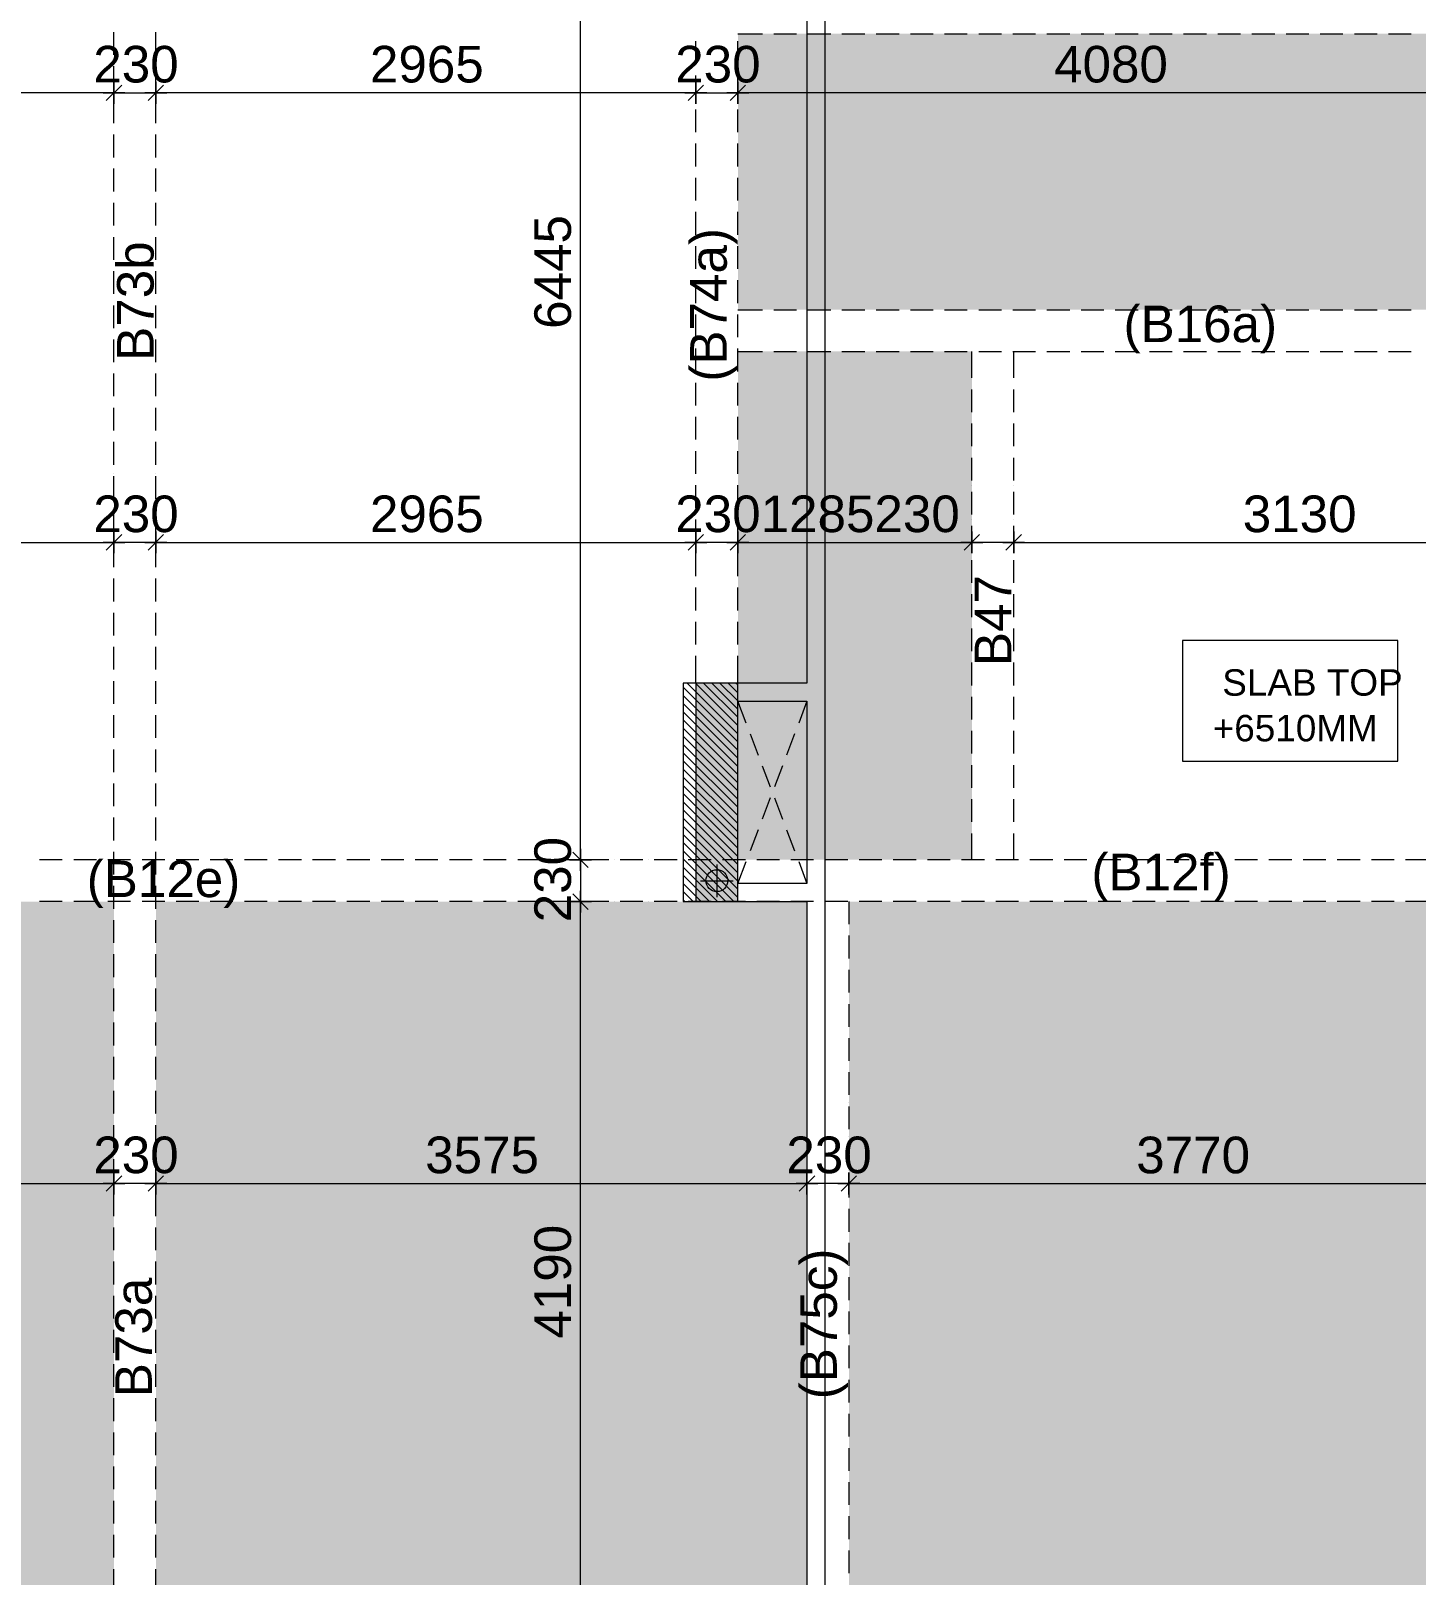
# Model space of a CAD drawing. Header units: millimetres. Extents: x -1303 to 98744, y -1303 to 90097.
# Drawn here: x 32673 to 40278, y 25680 to 34158 of the extents above; entities that cross this region are included whole.
import ezdxf

# ---------------------------------------------------------------- set-up
doc = ezdxf.new("R2010")
doc.units = ezdxf.units.MM
doc.layers.add('PDF_Geometry', color=7, linetype='Continuous')
doc.layers.add('PDF_Text', color=7, linetype='Continuous')
doc.layers.add('PDF_Solid Fills', color=192, linetype='Continuous', true_color=0xc2c0c0c0)
doc.styles.add('PDF ArialMT', font='arial.ttf')
doc.styles.add('PDF Swiss721BT-LightCondensed', font='arial.ttf')

msp = doc.modelspace()

# ---------------------------------------------------------------- hatches: boundary and pattern name
at = {"layer": 'PDF_Solid Fills', "true_color": 0x0000b2}
h = msp.add_hatch(color=33, dxfattribs=at)
h.paths.add_polyline_path([(22404.2843, 31942.72087), (22404.2843, 32112.74047), (19209.26177, 32112.74047), (19209.26177, 30922.67974), (22404.2843, 30922.67974), (22404.2843, 31642.7072), (21409.2932, 31642.7072), (21409.2932, 31942.72087)], flags=0)
h.paths.add_polyline_path([(11529.29261, 29607.70354), (11529.29261, 32397.68983), (12814.30857, 32397.68983), (12814.30857, 29607.70354)], flags=0)
h.paths.add_polyline_path([(12814.30857, 32627.71257), (12814.30857, 34142.75024), (8234.23832, 34142.75024), (8234.23832, 32627.71257)], flags=0)
h.paths.add_polyline_path([(12814.30857, 22167.74491), (12814.30857, 24957.72913), (11529.29261, 24957.72913), (11529.29261, 22167.74491)], flags=0)
h.paths.add_polyline_path([(8234.23832, 21937.72009), (8234.23832, 20422.68242), (12814.30857, 20422.68242), (12814.30857, 21937.72009)], flags=0)
h.paths.add_polyline_path([(21869.25605, 23642.75499), (21869.25605, 22452.69219), (19209.26177, 22452.69219), (19209.26177, 23642.75499)], flags=0)
h.paths.add_polyline_path([(23229.25373, 22452.69219), (23229.25373, 23642.75499), (25959.23687, 23642.75499), (25959.23687, 22452.69219)], flags=0)
h.paths.add_polyline_path([(32354.27376, 21952.6997), (32354.27376, 20422.68242), (36934.25928, 20422.68242), (36934.25928, 21952.6997)], flags=0)
h.paths.add_polyline_path([(33639.29074, 24957.72913), (33639.29074, 22182.72451), (32354.27376, 22182.72451), (32354.27376, 24957.72913)], flags=0)
h.paths.add_polyline_path([(26964.2984, 30922.67974), (26964.2984, 32112.74047), (30159.32092, 32112.74047), (30159.32092, 30922.67974)], flags=0)
h.paths.add_polyline_path([(28349.2614, 32342.68057), (28349.2614, 33242.7154), (27564.23691, 33242.7154), (27564.23691, 32342.68057)], flags=0)
h.paths.add_polyline_path([(40634.2682, 32627.71257), (40634.2682, 34142.75024), (36554.27309, 34142.75024), (36554.27309, 32627.71257)], flags=0)
h.paths.add_polyline_path([(36554.27309, 29607.70354), (36554.27309, 32397.68983), (37839.28802, 32397.68983), (37839.28802, 29607.70354)], flags=0)
h.paths.add_polyline_path([(41994.26382, 34142.75024), (41994.26382, 32627.71257), (46074.25892, 32627.71257), (46074.25892, 34142.75024)], flags=0)
h.paths.add_polyline_path([(46074.25892, 32397.68983), (46074.25892, 29607.70354), (44789.244, 29607.70354), (44789.244, 32397.68983)], flags=0)
h.paths.add_polyline_path([(45694.27273, 20422.68242), (45694.27273, 21952.6997), (50274.26033, 21952.6997), (50274.26033, 20422.68242)], flags=0)
h.paths.add_polyline_path([(48989.24127, 22182.72451), (48989.24127, 24957.72913), (50274.26033, 24957.72913), (50274.26033, 22182.72451)], flags=0)
h.paths.add_polyline_path([(52469.2958, 32112.74047), (52469.2958, 30922.67974), (55664.23361, 30922.67974), (55664.23361, 32112.74047)], flags=0)
h.paths.add_polyline_path([(55064.29717, 32342.68057), (55064.29717, 33242.7154), (54439.30655, 33242.7154), (54439.30655, 32342.68057)], flags=0)
h.paths.add_polyline_path([(63419.27024, 30922.67974), (63419.27024, 32112.74047), (60524.25933, 32112.74047), (60524.25933, 31222.69135), (60224.24978, 31222.69135), (60224.24978, 30922.67974)], flags=0)
h.paths.add_polyline_path([(60819.28118, 23642.75499), (60819.28118, 22452.69219), (63419.27024, 22452.69219), (63419.27024, 23642.75499)], flags=0)
h.paths.add_polyline_path([(56669.29721, 23642.75499), (56669.29721, 22452.69219), (59359.2507, 22452.69219), (59359.2507, 23642.75499)], flags=0)
h.paths.add_polyline_path([(71099.24354, 29607.70354), (71099.24354, 32397.68983), (69814.31126, 32397.68983), (69814.31126, 29607.70354)], flags=0)
h.paths.add_polyline_path([(71099.24354, 22167.74491), (71099.24354, 24957.72913), (69814.31126, 24957.72913), (69814.31126, 22167.74491)], flags=0)
h.paths.add_polyline_path([(69814.31126, 21937.72009), (69814.31126, 20422.68242), (74394.29472, 20422.68242), (74394.29472, 21937.72009)], flags=0)
h.paths.add_polyline_path([(69814.31126, 34142.75024), (69814.31126, 32627.71257), (74394.29472, 32627.71257), (74394.29472, 34142.75024)], flags=0)
at = {"layer": 'PDF_Solid Fills', "true_color": 0x00007f}
h = msp.add_hatch(color=254, dxfattribs=at)
h.paths.add_polyline_path([(31469.30117, 29377.68079), (31469.30117, 25187.75188), (33129.31253, 25187.75188), (33129.31253, 29377.68079)], flags=0)
h.paths.add_polyline_path([(33359.25057, 25187.75188), (33359.25057, 29377.68079), (36934.25928, 29377.68079), (36934.25928, 25187.75188)], flags=0)
h.paths.add_polyline_path([(37164.2841, 25187.75188), (37164.2841, 29377.68079), (40934.27775, 29377.68079), (40934.27775, 25187.75188)], flags=0)
h.paths.add_polyline_path([(41164.30255, 25182.67534), (41164.30255, 29377.68079), (45464.24791, 29377.68079), (45464.24791, 25182.67534)], flags=0)
h.paths.add_polyline_path([(45694.27273, 29377.68079), (45694.27273, 25187.75188), (49039.2587, 25187.75188), (49039.2587, 29377.68079)], flags=0)
h.paths.add_polyline_path([(49269.28352, 25187.75188), (49269.28352, 29377.68079), (51159.31349, 29377.68079), (51159.31349, 25187.75188)], flags=0)
h.paths.add_polyline_path([(41164.30255, 21382.72041), (41164.30255, 24957.72913), (45464.24791, 24957.72913), (45464.24791, 21382.72041)], flags=0)
h.paths.add_polyline_path([(37164.2841, 24957.72913), (37164.2841, 21382.72041), (40934.27775, 21382.72041), (40934.27775, 24957.72913)], flags=0)
h.paths.add_polyline_path([(40934.27775, 19182.68898), (40934.27775, 21152.69766), (37164.2841, 21152.69766), (37164.2841, 18512.67482), (40864.28888, 18512.67482), (40864.28888, 19182.68898)], flags=0)
h.paths.add_polyline_path([(41164.30255, 21152.69766), (41164.30255, 18512.67482), (43234.25726, 18512.67482), (43234.25726, 21152.69766)], flags=0)
h.paths.add_polyline_path([(41164.30255, 18282.73679), (45464.24791, 18282.73679), (45464.24791, 15760.43508), (41164.30255, 15663.95813)], flags=0)
h.paths.add_polyline_path([(37164.2841, 18282.73679), (40934.27775, 18282.73679), (40934.27775, 15658.79481), (37164.2841, 15574.16518)], flags=0)
h.paths.add_polyline_path([(12814.30857, 29377.68079), (12814.30857, 25187.75188), (8234.23832, 25187.75188), (8234.23832, 29377.68079)], flags=0)
h.paths.add_polyline_path([(13044.24764, 25187.75188), (13044.24764, 29377.68079), (15954.23712, 29377.68079), (15954.23712, 25187.75188)], flags=0)
h.paths.add_polyline_path([(16184.2609, 29377.68079), (16184.2609, 25187.75188), (18909.25016, 25187.75188), (18909.25016, 29377.68079)], flags=0)
h.paths.add_polyline_path([(66559.28558, 25187.75188), (66559.28558, 29377.68079), (63649.29506, 29377.68079), (63649.29506, 25187.75188)], flags=0)
h.paths.add_polyline_path([(66789.30626, 25187.75188), (66789.30626, 29377.68079), (69584.28231, 29377.68079), (69584.28231, 25187.75188)], flags=0)
h.paths.add_polyline_path([(69814.31126, 29377.68079), (69814.31126, 25187.75188), (74394.29472, 25187.75188), (74394.29472, 29377.68079)], flags=0)

# ---------------------------------------------------------------- linework, layer by layer
at = {"layer": 'PDF_Geometry', "color": 9, "lineweight": 0, "true_color": 0xc0c0c0}
for points in [[(37060.78223, 20497.91725), (37033.6991, 20347.2761), (37033.6991, 36892.3701), (39153.67123, 36892.3701), (39153.67123, 36992.23141), (37554.1713, 36992.23141), (37554.1713, 37292.66658), (37453.46287, 37292.66658), (37453.46287, 36992.23141)], [(36553.85159, 36051.99543), (36933.83779, 36051.99543), (36933.83779, 30577.30574), (36553.85159, 30577.30574)], [(36599.55077, 30357.26871), (36553.85159, 30477.44237), (36933.83779, 30477.44237), (36933.83779, 29477.1206), (36553.85159, 29477.1206), (36599.55077, 29597.29425)], [(36933.83779, 30477.44237), (36888.13862, 30357.26871)], [(36621.55529, 30298.8751), (36666.40735, 30182.0858)], [(36866.13409, 30298.8751), (36821.27791, 30182.0858)], [(36688.41188, 30123.69011), (36732.4168, 30006.90289)], [(36799.27751, 30123.69011), (36755.26845, 30006.90289)], [(36732.4168, 29947.66215), (36688.41188, 29830.87285)], [(36755.26845, 29947.66215), (36799.27751, 29830.87285)], [(36666.40735, 29772.47716), (36621.55529, 29655.68994)], [(36821.27791, 29772.47716), (36866.13409, 29655.68994)], [(36888.13862, 29597.29425), (36933.83779, 29477.1206)], [(36553.85159, 29377.25722), (36933.83779, 29377.25722), (36933.83779, 18282.31322), (37033.6991, 18282.31322)]]:
    msp.add_lwpolyline(points, dxfattribs=at)
at = {"layer": 'PDF_Geometry', "color": 122, "lineweight": 0, "true_color": 0x00b88a}
for points in [[(35690.62941, 29647.22698), (35690.62941, 29626.91462), (35690.62941, 36032.53228), (35690.62941, 36012.22199)], [(33089.11346, 33817.7733), (33108.57869, 33817.7733), (30408.89361, 33817.7733), (30429.20389, 33817.7733)], [(33128.88897, 33817.7733), (33359.08114, 33817.7733)], [(36283.87979, 33817.7733), (36304.1942, 33817.7733), (33378.54637, 33817.7733), (33398.85665, 33817.7733)], [(36323.65736, 33817.7733), (36553.85159, 33817.7733)], [(40594.06913, 33817.7733), (40613.53229, 33817.7733), (36574.16188, 33817.7733), (36593.62504, 33817.7733)], [(30429.20389, 31349.12752), (30408.89361, 31349.12752), (33108.57869, 31349.12752), (33089.11346, 31349.12752)], [(33359.08114, 31349.12752), (33128.88897, 31349.12752)], [(33398.85665, 31349.12752), (33378.54637, 31349.12752), (36304.1942, 31349.12752), (36283.87979, 31349.12752)], [(36553.85159, 31349.12752), (36323.65736, 31349.12752)], [(36593.62504, 31349.12752), (36574.16188, 31349.12752), (37819.06451, 31349.12752), (37798.7501, 31349.12752)], [(38068.7219, 31349.12752), (37838.52767, 31349.12752)], [(38108.49535, 31349.12752), (38089.03219, 31349.12752), (41178.86067, 31349.12752), (41158.54626, 31349.12752)], [(35690.62941, 29607.44939), (35690.62941, 29377.25722)], [(35690.62941, 25227.02118), (35690.62941, 25207.55595), (35690.62941, 29356.94694), (35690.62941, 29337.48171)], [(31488.7664, 27830.22724), (33108.57869, 27830.22724), (33089.11346, 27830.22724)], [(33359.08114, 27830.22724), (33128.88897, 27830.22724)], [(33398.85665, 27830.22724), (33378.54637, 27830.22724), (36913.52751, 27830.22724), (36894.06021, 27830.22724)], [(37164.0279, 27830.22724), (36933.83779, 27830.22724)], [(37121.71309, 27787.91243), (37206.34271, 27872.54205), (37121.71309, 27787.06738)], [(37203.80547, 27830.22724), (37183.49519, 27830.22724), (40913.96746, 27830.22724), (40893.65718, 27830.22724)]]:
    msp.add_lwpolyline(points, dxfattribs=at)
at = {"layer": 'PDF_Geometry', "color": 157, "lineweight": 0, "true_color": 0x3f5f7f}
for points in [[(33128.88897, 34025.96301), (33128.88897, 34151.2132)], [(33359.08114, 34025.96301), (33359.08114, 34151.2132)], [(36323.65736, 33976.03236), (36323.65736, 34101.28255)], [(36553.85159, 34141.90725), (36689.259, 34141.90725)], [(36553.85159, 33976.03236), (36553.85159, 34101.28255)], [(36751.03697, 34141.90725), (36876.28717, 34141.90725)], [(36938.91639, 34141.90725), (37064.16659, 34141.90725)], [(37125.94457, 34141.90725), (37251.19889, 34141.90725)], [(37313.82399, 34141.90725), (37439.07418, 34141.90725)], [(37501.70341, 34141.90725), (37626.10648, 34141.90725)], [(37688.73158, 34141.90725), (37813.98591, 34141.90725)], [(37876.611, 34141.90725), (38001.0182, 34141.90725)], [(38063.64331, 34141.90725), (38188.89349, 34141.90725)], [(38251.5186, 34141.90725), (38376.77292, 34141.90725)], [(38438.55089, 34141.90725), (38563.80522, 34141.90725)], [(38626.43032, 34141.90725), (38751.68051, 34141.90725)], [(38813.46261, 34141.90725), (38938.71281, 34141.90725)], [(39001.33791, 34141.90725), (39126.59223, 34141.90725)], [(39189.21733, 34141.90725), (39313.62041, 34141.90725)], [(39376.24963, 34141.90725), (39501.49983, 34141.90725)], [(39564.12492, 34141.90725), (39688.53213, 34141.90725)], [(39751.15722, 34141.90725), (39876.40742, 34141.90725)], [(39939.03664, 34141.90725), (40063.43971, 34141.90725)], [(40126.06482, 34141.90725), (40251.31914, 34141.90725)], [(33128.88897, 33838.9307), (33128.88897, 33963.33791)], [(33359.08114, 33838.9307), (33359.08114, 33963.33791)], [(36323.65736, 33788.15293), (36323.65736, 33913.40726)], [(36553.85159, 33788.15293), (36553.85159, 33913.40726)], [(33128.88897, 33651.05541), (33128.88897, 33776.30561)], [(33359.08114, 33651.05541), (33359.08114, 33776.30561)], [(36323.65736, 33601.12063), (36323.65736, 33726.37496)], [(36553.85159, 33601.12063), (36553.85159, 33726.37496)], [(33128.88897, 33463.17599), (33128.88897, 33588.42619)], [(33359.08114, 33463.17599), (33359.08114, 33588.42619)], [(36323.65736, 33413.24534), (36323.65736, 33538.49553)], [(36553.85159, 33413.24534), (36553.85159, 33538.49553)], [(33128.88897, 33276.14369), (33128.88897, 33401.39802)], [(33359.08114, 33276.14369), (33359.08114, 33401.39802)], [(36323.65736, 33226.21304), (36323.65736, 33350.61818)], [(36553.85159, 33226.21304), (36553.85159, 33350.61818)], [(33128.88897, 33088.26633), (33128.88897, 33213.5186)], [(33359.08114, 33088.26633), (33359.08114, 33213.5186)], [(36323.65736, 33038.33568), (36323.65736, 33163.58795)], [(36553.85159, 33038.33568), (36553.85159, 33163.58795)], [(33128.88897, 32901.2361), (33128.88897, 33025.64124)], [(33359.08114, 32901.2361), (33359.08114, 33025.64124)], [(36323.65736, 32851.30338), (36323.65736, 32975.70852)], [(36553.85159, 32851.30338), (36553.85159, 32975.70852)], [(33128.88897, 32713.35668), (33128.88897, 32838.60894)], [(33359.08114, 32713.35668), (33359.08114, 32838.60894)], [(36323.65736, 32663.42603), (36323.65736, 32788.67829)], [(36553.85159, 32663.42603), (36553.85159, 32788.67829)], [(33128.88897, 32526.32645), (33128.88897, 32650.73158)], [(33359.08114, 32526.32645), (33359.08114, 32650.73158)], [(36323.65736, 32476.39372), (36323.65736, 32600.80093)], [(36553.85159, 32627.03487), (36689.259, 32627.03487)], [(36553.85159, 32476.39372), (36553.85159, 32600.80093)], [(36751.03697, 32627.03487), (36876.28717, 32627.03487)], [(36938.91639, 32627.03487), (37064.16659, 32627.03487)], [(37125.94457, 32627.03487), (37251.19889, 32627.03487)], [(37313.82399, 32627.03487), (37439.07418, 32627.03487)], [(37501.70341, 32627.03487), (37626.10648, 32627.03487)], [(37688.73158, 32627.03487), (37813.98591, 32627.03487)], [(37876.611, 32627.03487), (38001.0182, 32627.03487)], [(38063.64331, 32627.03487), (38188.89349, 32627.03487)], [(38251.5186, 32627.03487), (38376.77292, 32627.03487)], [(38438.55089, 32627.03487), (38563.80522, 32627.03487)], [(38626.43032, 32627.03487), (38751.68051, 32627.03487)], [(38813.46261, 32627.03487), (38938.71281, 32627.03487)], [(39001.33791, 32627.03487), (39126.59223, 32627.03487)], [(39189.21733, 32627.03487), (39313.62041, 32627.03487)], [(39376.24963, 32627.03487), (39501.49983, 32627.03487)], [(39564.12492, 32627.03487), (39688.53213, 32627.03487)], [(39751.15722, 32627.03487), (39876.40742, 32627.03487)], [(39939.03664, 32627.03487), (40063.43971, 32627.03487)], [(40126.06482, 32627.03487), (40251.31914, 32627.03487)], [(33128.88897, 32338.44909), (33128.88897, 32463.69928)], [(33359.08114, 32338.44909), (33359.08114, 32463.69928)], [(36323.65736, 32288.51637), (36323.65736, 32413.76863)], [(36553.85159, 32288.51637), (36553.85159, 32413.76863)], [(36553.85159, 32397.68983), (36689.259, 32397.68983)], [(36751.03697, 32397.68983), (36876.28717, 32397.68983)], [(36938.91639, 32397.68983), (37064.16659, 32397.68983)], [(37125.94457, 32397.68983), (37251.19889, 32397.68983)], [(37313.82399, 32397.68983), (37439.07418, 32397.68983)], [(37501.70341, 32397.68983), (37626.10648, 32397.68983)], [(37688.73158, 32397.68983), (37813.98591, 32397.68983)], [(37838.52767, 32252.12521), (37838.52767, 32397.68983)], [(37876.611, 32397.68983), (38001.0182, 32397.68983)], [(38063.64331, 32397.68983), (38188.89349, 32397.68983)], [(38068.7219, 32252.12521), (38068.7219, 32397.68983)], [(38251.5186, 32397.68983), (38376.77292, 32397.68983)], [(38438.55089, 32397.68983), (38563.80522, 32397.68983)], [(38626.43032, 32397.68983), (38751.68051, 32397.68983)], [(38813.46261, 32397.68983), (38938.71281, 32397.68983)], [(39001.33791, 32397.68983), (39126.59223, 32397.68983)], [(39189.21733, 32397.68983), (39313.62041, 32397.68983)], [(39376.24963, 32397.68983), (39501.49983, 32397.68983)], [(39564.12492, 32397.68983), (39688.53213, 32397.68983)], [(39751.15722, 32397.68983), (39876.40742, 32397.68983)], [(39939.03664, 32397.68983), (40063.43971, 32397.68983)], [(40126.06482, 32397.68983), (40251.31914, 32397.68983)], [(33128.88897, 32151.41679), (33128.88897, 32275.82192)], [(33359.08114, 32151.41679), (33359.08114, 32275.82192)], [(36323.65736, 32100.63901), (36323.65736, 32225.89127)], [(36553.85159, 32100.63901), (36553.85159, 32225.89127)], [(37838.52767, 32065.09498), (37838.52767, 32189.50012)], [(38068.7219, 32065.09498), (38068.7219, 32189.50012)], [(33128.88897, 31963.53943), (33128.88897, 32088.79169)], [(33359.08114, 31963.53943), (33359.08114, 32088.79169)], [(36323.65736, 31913.60671), (36323.65736, 32038.85897)], [(36553.85159, 31913.60671), (36553.85159, 32038.85897)], [(37838.52767, 31877.21763), (37838.52767, 32002.46782)], [(38068.7219, 31877.21763), (38068.7219, 32002.46782)], [(33128.88897, 31775.66208), (33128.88897, 31900.91226)], [(33359.08114, 31775.66208), (33359.08114, 31900.91226)], [(36323.65736, 31725.72935), (36323.65736, 31850.98161)], [(36553.85159, 31725.72935), (36553.85159, 31850.98161)], [(37838.52767, 31690.18532), (37838.52767, 31814.59046)], [(38068.7219, 31690.18532), (38068.7219, 31814.59046)], [(33128.88897, 31588.62977), (33128.88897, 31713.88203)], [(33359.08114, 31588.62977), (33359.08114, 31713.88203)], [(36323.65736, 31538.69912), (36323.65736, 31663.94931)], [(36553.85159, 31538.69912), (36553.85159, 31663.94931)], [(37838.52767, 31502.30797), (37838.52767, 31627.56023)], [(38068.7219, 31502.30797), (38068.7219, 31627.56023)], [(33128.88897, 31400.75242), (33128.88897, 31526.00468)], [(33359.08114, 31400.75242), (33359.08114, 31526.00468)], [(36323.65736, 31350.81969), (36323.65736, 31476.07195)], [(36553.85159, 31350.81969), (36553.85159, 31476.07195)], [(37838.52767, 31314.43061), (37838.52767, 31439.6808)], [(38068.7219, 31314.43061), (38068.7219, 31439.6808)], [(33128.88897, 31213.72011), (33128.88897, 31338.12525)], [(33359.08114, 31213.72011), (33359.08114, 31338.12525)], [(36323.65736, 31163.78946), (36323.65736, 31288.1946)], [(36553.85159, 31163.78946), (36553.85159, 31288.1946)], [(37838.52767, 31127.39831), (37838.52767, 31252.65057)], [(38068.7219, 31127.39831), (38068.7219, 31252.65057)], [(33128.88897, 31025.84276), (33128.88897, 31151.09502)], [(33359.08114, 31025.84276), (33359.08114, 31151.09502)], [(36323.65736, 30975.91211), (36323.65736, 31101.1623)], [(36553.85159, 30975.91211), (36553.85159, 31101.1623)], [(37838.52767, 30939.52095), (37838.52767, 31064.77322)], [(38068.7219, 30939.52095), (38068.7219, 31064.77322)], [(33128.88897, 30838.81045), (33128.88897, 30963.21766)], [(33359.08114, 30838.81045), (33359.08114, 30963.21766)], [(36323.65736, 30788.8798), (36323.65736, 30913.28494)], [(36553.85159, 30788.8798), (36553.85159, 30913.28494)], [(37838.52767, 30752.48865), (37838.52767, 30876.89379)], [(38068.7219, 30752.48865), (38068.7219, 30876.89379)], [(33128.88897, 30650.9331), (33128.88897, 30776.18536)], [(33359.08114, 30650.9331), (33359.08114, 30776.18536)], [(36323.65736, 30577.30574), (36323.65736, 30726.25471)], [(36553.85159, 30577.30574), (36553.85159, 30726.25471)], [(37838.52767, 30564.61129), (37838.52767, 30689.86356)], [(38068.7219, 30564.61129), (38068.7219, 30689.86356)], [(33128.88897, 30463.90287), (33128.88897, 30588.308)], [(33359.08114, 30463.90287), (33359.08114, 30588.308)], [(37838.52767, 30377.57899), (37838.52767, 30501.9862)], [(38068.7219, 30377.57899), (38068.7219, 30501.9862)], [(33128.88897, 30276.02344), (33128.88897, 30401.2757)], [(33359.08114, 30276.02344), (33359.08114, 30401.2757)], [(37838.52767, 30189.70164), (37838.52767, 30314.9539)], [(38068.7219, 30189.70164), (38068.7219, 30314.9539)], [(33128.88897, 30088.14608), (33128.88897, 30213.39835)], [(33359.08114, 30088.14608), (33359.08114, 30213.39835)], [(37838.52767, 30002.67141), (37838.52767, 30127.07654)], [(38068.7219, 30002.67141), (38068.7219, 30127.07654)], [(33128.88897, 29901.11585), (33128.88897, 30026.36604)], [(33359.08114, 29901.11585), (33359.08114, 30026.36604)], [(37838.52767, 29814.79198), (37838.52767, 29940.04424)], [(38068.7219, 29814.79198), (38068.7219, 29940.04424)], [(33128.88897, 29713.23643), (33128.88897, 29838.48869)], [(33359.08114, 29713.23643), (33359.08114, 29838.48869)], [(37838.52767, 29607.44939), (37838.52767, 29752.16688)], [(38068.7219, 29607.44939), (38068.7219, 29752.16688)], [(32845.37972, 29607.44939), (32720.12746, 29607.44939)], [(33032.41203, 29607.44939), (32908.00482, 29607.44939)], [(33220.28938, 29607.44939), (33095.03712, 29607.44939)], [(33128.88897, 29526.2062), (33128.88897, 29651.45846)], [(33407.31961, 29607.44939), (33282.91447, 29607.44939)], [(33359.08114, 29526.2062), (33359.08114, 29651.45846)], [(33595.19904, 29607.44939), (33469.94471, 29607.44939)], [(33782.23133, 29607.44939), (33657.82413, 29607.44939)], [(33970.10663, 29607.44939), (33844.85644, 29607.44939)], [(34157.98605, 29607.44939), (34032.73173, 29607.44939)], [(34345.01835, 29607.44939), (34219.76402, 29607.44939)], [(34532.89364, 29607.44939), (34407.64345, 29607.44939)], [(34719.92594, 29607.44939), (34595.51874, 29607.44939)], [(34907.80536, 29607.44939), (34782.55104, 29607.44939)], [(35094.83354, 29607.44939), (34970.43047, 29607.44939)], [(35282.71296, 29607.44939), (35157.46276, 29607.44939)], [(35469.74526, 29607.44939), (35345.33805, 29607.44939)], [(35657.62055, 29607.44939), (35532.37035, 29607.44939)], [(35845.49997, 29607.44939), (35720.24978, 29607.44939)], [(36032.53228, 29607.44939), (35907.27795, 29607.44939)], [(36220.40757, 29607.44939), (36095.15737, 29607.44939)], [(36407.43986, 29607.44939), (36282.18967, 29607.44939)], [(36595.31929, 29607.44939), (36470.06496, 29607.44939)], [(36782.35158, 29607.44939), (36657.94438, 29607.44939)], [(36970.22688, 29607.44939), (36844.97669, 29607.44939)], [(37157.25918, 29607.44939), (37032.85198, 29607.44939)], [(37345.1386, 29607.44939), (37219.88427, 29607.44939)], [(37533.01389, 29607.44939), (37407.7637, 29607.44939)], [(37720.04619, 29607.44939), (37594.796, 29607.44939)], [(37907.92561, 29607.44939), (37782.67129, 29607.44939)], [(38094.95379, 29607.44939), (37969.70359, 29607.44939)], [(38282.83321, 29607.44939), (38157.58301, 29607.44939)], [(38469.86551, 29607.44939), (38345.4583, 29607.44939)], [(38657.7408, 29607.44939), (38532.49061, 29607.44939)], [(38844.7731, 29607.44939), (38720.37003, 29607.44939)], [(39032.65253, 29607.44939), (38907.3982, 29607.44939)], [(39219.68482, 29607.44939), (39095.27762, 29607.44939)], [(39407.56011, 29607.44939), (39282.30992, 29607.44939)], [(39595.43954, 29607.44939), (39470.18521, 29607.44939)], [(39782.47184, 29607.44939), (39657.21751, 29607.44939)], [(39970.34713, 29607.44939), (39845.09694, 29607.44939)], [(40157.37943, 29607.44939), (40032.97223, 29607.44939)], [(40345.25885, 29607.44939), (40220.00452, 29607.44939)], [(33128.88897, 29338.32884), (33128.88897, 29463.57903)], [(33359.08114, 29338.32884), (33359.08114, 29463.57903)], [(32845.37972, 29377.25722), (32720.12746, 29377.25722)], [(33032.41203, 29377.25722), (32908.00482, 29377.25722)], [(33220.28938, 29377.25722), (33095.03712, 29377.25722)], [(33407.31961, 29377.25722), (33282.91447, 29377.25722)], [(33595.19904, 29377.25722), (33469.94471, 29377.25722)], [(33782.23133, 29377.25722), (33657.82413, 29377.25722)], [(33970.10663, 29377.25722), (33844.85644, 29377.25722)], [(34157.98605, 29377.25722), (34032.73173, 29377.25722)], [(34345.01835, 29377.25722), (34219.76402, 29377.25722)], [(34532.89364, 29377.25722), (34407.64345, 29377.25722)], [(34719.92594, 29377.25722), (34595.51874, 29377.25722)], [(34907.80536, 29377.25722), (34782.55104, 29377.25722)], [(35094.83354, 29377.25722), (34970.43047, 29377.25722)], [(35282.71296, 29377.25722), (35157.46276, 29377.25722)], [(35469.74526, 29377.25722), (35345.33805, 29377.25722)], [(35657.62055, 29377.25722), (35532.37035, 29377.25722)], [(35845.49997, 29377.25722), (35720.24978, 29377.25722)], [(36032.53228, 29377.25722), (35907.27795, 29377.25722)], [(36220.40757, 29377.25722), (36095.15737, 29377.25722)], [(36407.43986, 29377.25722), (36282.18967, 29377.25722)], [(36595.31929, 29377.25722), (36470.06496, 29377.25722)], [(36782.35158, 29377.25722), (36657.94438, 29377.25722)], [(36970.22688, 29377.25722), (36844.97669, 29377.25722)], [(36933.83779, 29377.25722), (36933.83779, 29250.31278)], [(37157.25918, 29377.25722), (37032.85198, 29377.25722)], [(37164.0279, 29377.25722), (37164.0279, 29252.85209)], [(37345.1386, 29377.25722), (37219.88427, 29377.25722)], [(37533.01389, 29377.25722), (37407.7637, 29377.25722)], [(37720.04619, 29377.25722), (37594.796, 29377.25722)], [(37907.92561, 29377.25722), (37782.67129, 29377.25722)], [(38094.95379, 29377.25722), (37969.70359, 29377.25722)], [(38282.83321, 29377.25722), (38157.58301, 29377.25722)], [(38469.86551, 29377.25722), (38345.4583, 29377.25722)], [(38657.7408, 29377.25722), (38532.49061, 29377.25722)], [(38844.7731, 29377.25722), (38720.37003, 29377.25722)], [(39032.65253, 29377.25722), (38907.3982, 29377.25722)], [(39219.68482, 29377.25722), (39095.27762, 29377.25722)], [(39407.56011, 29377.25722), (39282.30992, 29377.25722)], [(39595.43954, 29377.25722), (39470.18521, 29377.25722)], [(39782.47184, 29377.25722), (39657.21751, 29377.25722)], [(39970.34713, 29377.25722), (39845.09694, 29377.25722)], [(40157.37943, 29377.25722), (40032.97223, 29377.25722)], [(40345.25885, 29377.25722), (40220.00452, 29377.25722)], [(33128.88897, 29151.29654), (33128.88897, 29275.70167)], [(33359.08114, 29151.29654), (33359.08114, 29275.70167)], [(36933.83779, 29188.53274), (36933.83779, 29063.28255)], [(37164.0279, 29191.07205), (37164.0279, 29065.81978)], [(33128.88897, 28963.41918), (33128.88897, 29088.67144)], [(33359.08114, 28963.41918), (33359.08114, 29088.67144)], [(36933.83779, 29000.65539), (36933.83779, 28875.40313)], [(37164.0279, 29003.19469), (37164.0279, 28877.94243)], [(33128.88897, 28776.38688), (33128.88897, 28900.79201)], [(33359.08114, 28776.38688), (33359.08114, 28900.79201)], [(36933.83779, 28812.77803), (36933.83779, 28688.3729)], [(37164.0279, 28815.31734), (37164.0279, 28690.9122)], [(33128.88897, 28588.50952), (33128.88897, 28713.76178)], [(33359.08114, 28588.50952), (33359.08114, 28713.76178)], [(36933.83779, 28625.74573), (36933.83779, 28500.49554)], [(37164.0279, 28628.28503), (37164.0279, 28503.03277)], [(33128.88897, 28400.63217), (33128.88897, 28525.88443)], [(33359.08114, 28400.63217), (33359.08114, 28525.88443)], [(36933.83779, 28437.86837), (36933.83779, 28313.46324)], [(37164.0279, 28440.40768), (37164.0279, 28316.00254)], [(33128.88897, 28213.59986), (33128.88897, 28338.85212)], [(33359.08114, 28213.59986), (33359.08114, 28338.85212)], [(36933.83779, 28250.83814), (36933.83779, 28125.58588)], [(37164.0279, 28253.37537), (37164.0279, 28128.12518)], [(33128.88897, 28025.72251), (33128.88897, 28150.97477)], [(33359.08114, 28025.72251), (33359.08114, 28150.97477)], [(36933.83779, 28062.95871), (36933.83779, 27938.55358)], [(37164.0279, 28065.49802), (37164.0279, 27941.09288)], [(33128.88897, 27838.6902), (33128.88897, 27963.94247)], [(33359.08114, 27838.6902), (33359.08114, 27963.94247)], [(36933.83779, 27875.92848), (36933.83779, 27750.67622)], [(37164.0279, 27878.46779), (37164.0279, 27753.21553)], [(33128.88897, 27650.81285), (33128.88897, 27776.06511)], [(33359.08114, 27650.81285), (33359.08114, 27776.06511)], [(36933.83779, 27688.05113), (36933.83779, 27562.79887)], [(37164.0279, 27690.58836), (37164.0279, 27565.33817)], [(33128.88897, 27463.78262), (33128.88897, 27588.18775)], [(33359.08114, 27463.78262), (33359.08114, 27588.18775)], [(36933.83779, 27501.01882), (36933.83779, 27375.76656)], [(37164.0279, 27503.55813), (37164.0279, 27378.30587)], [(33128.88897, 27275.90319), (33128.88897, 27401.15545)], [(33359.08114, 27275.90319), (33359.08114, 27401.15545)], [(36933.83779, 27313.14147), (36933.83779, 27187.88921)], [(37164.0279, 27315.68077), (37164.0279, 27190.42851)], [(33128.88897, 27088.87296), (33128.88897, 27213.2781)], [(33359.08114, 27088.87296), (33359.08114, 27213.2781)], [(37164.0279, 27127.80134), (37164.0279, 27003.39621)], [(36933.83779, 27125.26411), (36933.83779, 27000.8569)], [(33128.88897, 26900.9956), (33128.88897, 27026.24579)], [(33359.08114, 26900.9956), (33359.08114, 27026.24579)], [(36933.83779, 26938.23181), (36933.83779, 26812.97955)], [(37164.0279, 26940.77111), (37164.0279, 26815.51885)], [(33128.88897, 26713.11618), (33128.88897, 26838.36844)], [(33359.08114, 26713.11618), (33359.08114, 26838.36844)], [(36933.83779, 26750.35445), (36933.83779, 26625.94932)], [(37164.0279, 26752.89376), (37164.0279, 26628.48655)], [(33128.88897, 26526.08595), (33128.88897, 26651.33821)], [(33359.08114, 26526.08595), (33359.08114, 26651.33821)], [(36933.83779, 26563.32215), (36933.83779, 26438.06989)], [(37164.0279, 26565.86145), (37164.0279, 26440.60919)], [(33128.88897, 26338.20859), (33128.88897, 26463.45878)], [(33359.08114, 26338.20859), (33359.08114, 26463.45878)], [(36933.83779, 26375.4448), (36933.83779, 26251.03966)], [(37164.0279, 26377.9841), (37164.0279, 26253.57896)], [(33128.88897, 26151.17629), (33128.88897, 26276.42855)], [(33359.08114, 26151.17629), (33359.08114, 26276.42855)], [(36933.83779, 26188.41249), (36933.83779, 26063.1623)], [(37164.0279, 26190.9518), (37164.0279, 26065.69953)], [(33128.88897, 25963.29893), (33128.88897, 26088.55119)], [(33359.08114, 25963.29893), (33359.08114, 26088.55119)], [(36933.83779, 26000.53514), (36933.83779, 25875.28288)], [(37164.0279, 26003.07444), (37164.0279, 25877.82218)], [(33128.88897, 25776.26663), (33128.88897, 25900.67176)], [(33359.08114, 25776.26663), (33359.08114, 25900.67176)], [(36933.83779, 25813.50491), (36933.83779, 25688.25265)], [(37164.0279, 25816.04214), (37164.0279, 25690.79195)], [(33128.88897, 25588.38927), (33128.88897, 25713.64153)], [(33359.08114, 25588.38927), (33359.08114, 25713.64153)]]:
    msp.add_lwpolyline(points, dxfattribs=at)
at = {"layer": 'PDF_Geometry', "color": 122, "lineweight": 0, "true_color": 0x00b88a}
for points in [[(33171.20378, 33860.08811), (33086.57416, 33775.45848)], [(33128.88897, 33757.68544), (33128.88897, 33877.86116)], [(33316.76633, 33775.45848), (33401.39802, 33860.08811)], [(33359.08114, 33877.86116), (33359.08114, 33757.68544)], [(36365.97217, 33860.08811), (36281.34255, 33775.45848)], [(36323.65736, 33757.68544), (36323.65736, 33877.86116)], [(36511.53678, 33775.45848), (36596.16641, 33860.08811)], [(36553.85159, 33877.86116), (36553.85159, 33757.68544)], [(33188.97683, 33817.7733), (33068.80111, 33817.7733)], [(33298.99535, 33817.7733), (33419.16694, 33817.7733)], [(36383.74522, 33817.7733), (36263.5695, 33817.7733)], [(36493.76374, 33817.7733), (36613.93533, 33817.7733)], [(33171.20378, 31392.28945), (33086.57416, 31306.8127)], [(33128.88897, 31289.88678), (33128.88897, 31409.21538)], [(33316.76633, 31306.8127), (33401.39802, 31392.28945)], [(33359.08114, 31409.21538), (33359.08114, 31289.88678)], [(36365.97217, 31392.28945), (36281.34255, 31306.8127)], [(36323.65736, 31289.88678), (36323.65736, 31409.21538)], [(36511.53678, 31306.8127), (36596.16641, 31392.28945)], [(36553.85159, 31409.21538), (36553.85159, 31289.88678)], [(37881.68961, 31392.28945), (37796.21286, 31306.8127)], [(37838.52767, 31289.88678), (37838.52767, 31409.21538)], [(38026.40709, 31306.8127), (38111.03672, 31392.28945)], [(38068.7219, 31409.21538), (38068.7219, 31289.88678)], [(33188.97683, 31349.12752), (33068.80111, 31349.12752)], [(33298.99535, 31349.12752), (33419.16694, 31349.12752)], [(36383.74522, 31349.12752), (36263.5695, 31349.12752)], [(36493.76374, 31349.12752), (36613.93533, 31349.12752)], [(37898.61553, 31349.12752), (37778.43981, 31349.12752)], [(38008.63405, 31349.12752), (38128.80564, 31349.12752)], [(35630.54155, 29607.44939), (35750.71314, 29607.44939)], [(35732.94422, 29565.13458), (35648.31459, 29649.76421)], [(35690.62941, 29547.3636), (35690.62941, 29667.53726)], [(35648.31459, 29419.57204), (35732.94422, 29334.94241)], [(35690.62941, 29437.34509), (35690.62941, 29317.17143)], [(35750.71314, 29377.25722), (35630.54155, 29377.25722)], [(33188.97683, 27830.22724), (33068.80111, 27830.22724)], [(33171.20378, 27872.54205), (33086.57416, 27787.91243)], [(33128.88897, 27770.14145), (33128.88897, 27890.31511)], [(33298.99535, 27830.22724), (33419.16694, 27830.22724)], [(33316.76633, 27787.91243), (33401.39802, 27872.54205)], [(33359.08114, 27890.31511), (33359.08114, 27770.14145)], [(36993.92565, 27830.22724), (36873.74993, 27830.22724)], [(36976.15261, 27872.54205), (36891.52298, 27787.91243)], [(36933.83779, 27770.14145), (36933.83779, 27890.31511)], [(37103.94416, 27830.22724), (37224.11575, 27830.22724)], [(37164.0279, 27890.31511), (37164.0279, 27770.14145)]]:
    msp.add_lwpolyline(points, close=True, dxfattribs=at)
at = {"layer": 'PDF_Geometry', "lineweight": 0}
for points in [[(33128.88897, 33817.7733), (33128.88897, 33817.7733)], [(33128.88897, 33817.7733), (33128.88897, 33817.7733)], [(33359.08114, 33817.7733), (33359.08114, 33817.7733)], [(33359.08114, 33817.7733), (33359.08114, 33817.7733)], [(36323.65736, 33817.7733), (36323.65736, 33817.7733)], [(36323.65736, 33817.7733), (36323.65736, 33817.7733)], [(36553.85159, 33817.7733), (36553.85159, 33817.7733)], [(36553.85159, 33817.7733), (36553.85159, 33817.7733)], [(33128.88897, 31727.42153), (33128.88897, 31727.42153)], [(33128.88897, 31727.42153), (33128.88897, 31727.42153)], [(33359.08114, 31727.42153), (33359.08114, 31727.42153)], [(33359.08114, 31727.42153), (33359.08114, 31727.42153)], [(36323.65736, 31727.42153), (36323.65736, 31727.42153)], [(36323.65736, 31727.42153), (36323.65736, 31727.42153)], [(36553.85159, 31727.42153), (36553.85159, 31727.42153)], [(36553.85159, 31727.42153), (36553.85159, 31727.42153)], [(37838.52767, 31727.42153), (37838.52767, 31727.42153)], [(37838.52767, 31727.42153), (37838.52767, 31727.42153)], [(38068.7219, 31727.42153), (38068.7219, 31727.42153)], [(38068.7219, 31727.42153), (38068.7219, 31727.42153)], [(33128.88897, 31663.10426), (33128.88897, 31663.10426)], [(33128.88897, 31663.10426), (33128.88897, 31663.10426)], [(33359.08114, 31663.10426), (33359.08114, 31663.10426)], [(33359.08114, 31663.10426), (33359.08114, 31663.10426)], [(36323.65736, 31663.10426), (36323.65736, 31663.10426)], [(36323.65736, 31663.10426), (36323.65736, 31663.10426)], [(36553.85159, 31663.10426), (36553.85159, 31663.10426)], [(36553.85159, 31663.10426), (36553.85159, 31663.10426)], [(37838.52767, 31663.10426), (37838.52767, 31663.10426)], [(37838.52767, 31663.10426), (37838.52767, 31663.10426)], [(38068.7219, 31663.10426), (38068.7219, 31663.10426)], [(38068.7219, 31663.10426), (38068.7219, 31663.10426)], [(33128.88897, 31600.47709), (33128.88897, 31600.47709)], [(33128.88897, 31600.47709), (33128.88897, 31600.47709)], [(33128.88897, 31538.69912), (33128.88897, 31538.69912)], [(33128.88897, 31538.69912), (33128.88897, 31538.69912)], [(33359.08114, 31600.47709), (33359.08114, 31600.47709)], [(33359.08114, 31600.47709), (33359.08114, 31600.47709)], [(33359.08114, 31538.69912), (33359.08114, 31538.69912)], [(33359.08114, 31538.69912), (33359.08114, 31538.69912)], [(36323.65736, 31600.47709), (36323.65736, 31600.47709)], [(36323.65736, 31600.47709), (36323.65736, 31600.47709)], [(36323.65736, 31538.69912), (36323.65736, 31538.69912)], [(36323.65736, 31538.69912), (36323.65736, 31538.69912)], [(36553.85159, 31600.47709), (36553.85159, 31600.47709)], [(36553.85159, 31600.47709), (36553.85159, 31600.47709)], [(36553.85159, 31538.69912), (36553.85159, 31538.69912)], [(36553.85159, 31538.69912), (36553.85159, 31538.69912)], [(37838.52767, 31600.47709), (37838.52767, 31600.47709)], [(37838.52767, 31600.47709), (37838.52767, 31600.47709)], [(37838.52767, 31538.69912), (37838.52767, 31538.69912)], [(37838.52767, 31538.69912), (37838.52767, 31538.69912)], [(38068.7219, 31600.47709), (38068.7219, 31600.47709)], [(38068.7219, 31600.47709), (38068.7219, 31600.47709)], [(38068.7219, 31538.69912), (38068.7219, 31538.69912)], [(38068.7219, 31538.69912), (38068.7219, 31538.69912)], [(33128.88897, 31476.07195), (33128.88897, 31476.07195)], [(33128.88897, 31476.07195), (33128.88897, 31476.07195)], [(33359.08114, 31476.07195), (33359.08114, 31476.07195)], [(33359.08114, 31476.07195), (33359.08114, 31476.07195)], [(36323.65736, 31476.07195), (36323.65736, 31476.07195)], [(36323.65736, 31476.07195), (36323.65736, 31476.07195)], [(36553.85159, 31476.07195), (36553.85159, 31476.07195)], [(36553.85159, 31476.07195), (36553.85159, 31476.07195)], [(37838.52767, 31476.07195), (37838.52767, 31476.07195)], [(37838.52767, 31476.07195), (37838.52767, 31476.07195)], [(38068.7219, 31476.07195), (38068.7219, 31476.07195)], [(38068.7219, 31476.07195), (38068.7219, 31476.07195)], [(33128.88897, 31413.44686), (33128.88897, 31413.44686)], [(33128.88897, 31413.44686), (33128.88897, 31413.44686)], [(33359.08114, 31413.44686), (33359.08114, 31413.44686)], [(33359.08114, 31413.44686), (33359.08114, 31413.44686)], [(36323.65736, 31413.44686), (36323.65736, 31413.44686)], [(36323.65736, 31413.44686), (36323.65736, 31413.44686)], [(36553.85159, 31413.44686), (36553.85159, 31413.44686)], [(36553.85159, 31413.44686), (36553.85159, 31413.44686)], [(37838.52767, 31413.44686), (37838.52767, 31413.44686)], [(37838.52767, 31413.44686), (37838.52767, 31413.44686)], [(38068.7219, 31413.44686), (38068.7219, 31413.44686)], [(38068.7219, 31413.44686), (38068.7219, 31413.44686)], [(33128.88897, 31349.12752), (33128.88897, 31349.12752)], [(33128.88897, 31349.12752), (33128.88897, 31349.12752)], [(33359.08114, 31349.12752), (33359.08114, 31349.12752)], [(33359.08114, 31349.12752), (33359.08114, 31349.12752)], [(36323.65736, 31349.12752), (36323.65736, 31349.12752)], [(36323.65736, 31349.12752), (36323.65736, 31349.12752)], [(36553.85159, 31349.12752), (36553.85159, 31349.12752)], [(36553.85159, 31349.12752), (36553.85159, 31349.12752)], [(37838.52767, 31349.12752), (37838.52767, 31349.12752)], [(37838.52767, 31349.12752), (37838.52767, 31349.12752)], [(38068.7219, 31349.12752), (38068.7219, 31349.12752)], [(38068.7219, 31349.12752), (38068.7219, 31349.12752)], [(36254.25942, 30554.45615), (36553.85159, 30254.02098)], [(36276.26394, 30577.30574), (36553.85159, 30298.8751)], [(36321.12012, 30577.30574), (36553.85159, 30344.57427)], [(36365.97217, 30577.30574), (36553.85159, 30389.42838)], [(36410.82423, 30577.30574), (36553.85159, 30434.2825)], [(36455.68041, 30577.30574), (36553.85159, 30479.13454)], [(36500.53245, 30577.30574), (36553.85159, 30523.98866)], [(36545.38863, 30577.30574), (36553.85159, 30568.84278)], [(36254.25942, 30509.60204), (36553.85159, 30209.16686)], [(36254.25942, 30464.74792), (36553.85159, 30164.31275)], [(36254.25942, 30419.8938), (36553.85159, 30119.45863)], [(36254.25942, 30375.04176), (36553.85159, 30074.60659)], [(36254.25942, 30330.18764), (36553.85159, 30029.75247)], [(36254.25942, 30285.33353), (36553.85159, 29984.89836)], [(36254.25942, 30240.47941), (36553.85159, 29940.04424)], [(36254.25942, 30194.78024), (36553.85159, 29895.19012)], [(36254.25942, 30149.92613), (36553.85159, 29850.33808)], [(36254.25942, 30105.07201), (36553.85159, 29805.48396)], [(36254.25942, 30060.21789), (36553.85159, 29760.62985)], [(36254.25942, 30015.36585), (36553.85159, 29715.77573)], [(36254.25942, 29970.51173), (36553.85159, 29670.92161)], [(36254.25942, 29925.65762), (36553.85159, 29626.06957)], [(36254.25942, 29880.8035), (36553.85159, 29581.21545)], [(36254.25942, 29835.94938), (36553.85159, 29536.36134)], [(36254.25942, 29791.09734), (36553.85159, 29490.66217)], [(36254.25942, 29746.24322), (36553.85159, 29445.80805)], [(36254.25942, 29701.38911), (36553.85159, 29400.95393)], [(35690.62941, 29607.44939), (35690.62941, 29607.44939)], [(35690.62941, 29607.44939), (35690.62941, 29607.44939)], [(35753.25451, 29607.44939), (35753.25451, 29607.44939)], [(35753.25451, 29607.44939), (35753.25451, 29607.44939)], [(35815.8796, 29607.44939), (35815.8796, 29607.44939)], [(35815.8796, 29607.44939), (35815.8796, 29607.44939)], [(35878.5047, 29607.44939), (35878.5047, 29607.44939)], [(35878.5047, 29607.44939), (35878.5047, 29607.44939)], [(35941.1298, 29607.44939), (35941.1298, 29607.44939)], [(35941.1298, 29607.44939), (35941.1298, 29607.44939)], [(36003.75902, 29607.44939), (36003.75902, 29607.44939)], [(36003.75902, 29607.44939), (36003.75902, 29607.44939)], [(36066.38413, 29607.44939), (36066.38413, 29607.44939)], [(36066.38413, 29607.44939), (36066.38413, 29607.44939)], [(36128.16209, 29607.44939), (36128.16209, 29607.44939)], [(36128.16209, 29607.44939), (36128.16209, 29607.44939)], [(36190.7872, 29607.44939), (36190.7872, 29607.44939)], [(36190.7872, 29607.44939), (36190.7872, 29607.44939)], [(36254.25942, 29656.53499), (36532.69419, 29377.25722)], [(36254.25942, 29611.68087), (36487.83801, 29377.25722)], [(36254.25942, 29607.44939), (36254.25942, 29607.44939)], [(36254.25942, 29607.44939), (36254.25942, 29607.44939)], [(36254.25942, 29566.82883), (36442.98596, 29377.25722)], [(36254.25942, 29521.97471), (36398.12978, 29377.25722)], [(36254.25942, 29477.1206), (36353.27773, 29377.25722)], [(36254.25942, 29432.26648), (36308.42568, 29377.25722)], [(35690.62941, 29377.25722), (35690.62941, 29377.25722)], [(35690.62941, 29377.25722), (35690.62941, 29377.25722)], [(35753.25451, 29377.25722), (35753.25451, 29377.25722)], [(35753.25451, 29377.25722), (35753.25451, 29377.25722)], [(35815.8796, 29377.25722), (35815.8796, 29377.25722)], [(35815.8796, 29377.25722), (35815.8796, 29377.25722)], [(35878.5047, 29377.25722), (35878.5047, 29377.25722)], [(35878.5047, 29377.25722), (35878.5047, 29377.25722)], [(35941.1298, 29377.25722), (35941.1298, 29377.25722)], [(35941.1298, 29377.25722), (35941.1298, 29377.25722)], [(36003.75902, 29377.25722), (36003.75902, 29377.25722)], [(36003.75902, 29377.25722), (36003.75902, 29377.25722)], [(36066.38413, 29377.25722), (36066.38413, 29377.25722)], [(36066.38413, 29377.25722), (36066.38413, 29377.25722)], [(36128.16209, 29377.25722), (36128.16209, 29377.25722)], [(36128.16209, 29377.25722), (36128.16209, 29377.25722)], [(36190.7872, 29377.25722), (36190.7872, 29377.25722)], [(36190.7872, 29377.25722), (36190.7872, 29377.25722)], [(36254.25942, 29386.56731), (36263.5695, 29377.25722)], [(36254.25942, 29377.25722), (36254.25942, 29377.25722)], [(36254.25942, 29377.25722), (36254.25942, 29377.25722)], [(33128.88897, 28407.40295), (33128.88897, 28407.40295)], [(33128.88897, 28407.40295), (33128.88897, 28407.40295)], [(33359.08114, 28407.40295), (33359.08114, 28407.40295)], [(33359.08114, 28407.40295), (33359.08114, 28407.40295)], [(36933.83779, 28407.40295), (36933.83779, 28407.40295)], [(36933.83779, 28407.40295), (36933.83779, 28407.40295)], [(37164.0279, 28407.40295), (37164.0279, 28407.40295)], [(37164.0279, 28407.40295), (37164.0279, 28407.40295)], [(33128.88897, 28338.005), (33128.88897, 28338.005)], [(33128.88897, 28338.005), (33128.88897, 28338.005)], [(33359.08114, 28338.005), (33359.08114, 28338.005)], [(33359.08114, 28338.005), (33359.08114, 28338.005)], [(36933.83779, 28338.005), (36933.83779, 28338.005)], [(36933.83779, 28338.005), (36933.83779, 28338.005)], [(37164.0279, 28338.005), (37164.0279, 28338.005)], [(37164.0279, 28337.15995), (37164.0279, 28337.15995)], [(33128.88897, 28275.3799), (33128.88897, 28275.3799)], [(33128.88897, 28275.3799), (33128.88897, 28275.3799)], [(33359.08114, 28275.3799), (33359.08114, 28275.3799)], [(33359.08114, 28275.3799), (33359.08114, 28275.3799)], [(36933.83779, 28275.3799), (36933.83779, 28275.3799)], [(36933.83779, 28275.3799), (36933.83779, 28275.3799)], [(37164.0279, 28275.3799), (37164.0279, 28275.3799)], [(37164.0279, 28274.53278), (37164.0279, 28274.53278)], [(33128.88897, 28212.75481), (33128.88897, 28212.75481)], [(33128.88897, 28212.75481), (33128.88897, 28212.75481)], [(33128.88897, 28150.12764), (33128.88897, 28150.12764)], [(33128.88897, 28150.12764), (33128.88897, 28150.12764)], [(33359.08114, 28212.75481), (33359.08114, 28212.75481)], [(33359.08114, 28212.75481), (33359.08114, 28212.75481)], [(33359.08114, 28150.12764), (33359.08114, 28150.12764)], [(33359.08114, 28150.12764), (33359.08114, 28150.12764)], [(36933.83779, 28212.75481), (36933.83779, 28212.75481)], [(36933.83779, 28212.75481), (36933.83779, 28212.75481)], [(36933.83779, 28150.12764), (36933.83779, 28150.12764)], [(36933.83779, 28150.12764), (36933.83779, 28150.12764)], [(37164.0279, 28212.75481), (37164.0279, 28212.75481)], [(37164.0279, 28212.75481), (37164.0279, 28212.75481)], [(37164.0279, 28150.12764), (37164.0279, 28150.12764)], [(37164.0279, 28150.12764), (37164.0279, 28150.12764)], [(33128.88897, 28087.50255), (33128.88897, 28087.50255)], [(33128.88897, 28087.50255), (33128.88897, 28087.50255)], [(33359.08114, 28087.50255), (33359.08114, 28087.50255)], [(33359.08114, 28087.50255), (33359.08114, 28087.50255)], [(36933.83779, 28087.50255), (36933.83779, 28087.50255)], [(36933.83779, 28087.50255), (36933.83779, 28087.50255)], [(37164.0279, 28087.50255), (37164.0279, 28087.50255)], [(37164.0279, 28087.50255), (37164.0279, 28087.50255)], [(33128.88897, 28024.87538), (33128.88897, 28024.87538)], [(33128.88897, 28024.87538), (33128.88897, 28024.87538)], [(33359.08114, 28024.87538), (33359.08114, 28024.87538)], [(33359.08114, 28024.87538), (33359.08114, 28024.87538)], [(36933.83779, 28024.87538), (36933.83779, 28024.87538)], [(36933.83779, 28024.87538), (36933.83779, 28024.87538)], [(37164.0279, 28024.87538), (37164.0279, 28024.87538)], [(37164.0279, 28024.87538), (37164.0279, 28024.87538)], [(33128.88897, 27962.25029), (33128.88897, 27962.25029)], [(33128.88897, 27962.25029), (33128.88897, 27962.25029)], [(33128.88897, 27900.47025), (33128.88897, 27900.47025)], [(33128.88897, 27900.47025), (33128.88897, 27900.47025)], [(33359.08114, 27962.25029), (33359.08114, 27962.25029)], [(33359.08114, 27962.25029), (33359.08114, 27962.25029)], [(33359.08114, 27900.47025), (33359.08114, 27900.47025)], [(33359.08114, 27900.47025), (33359.08114, 27900.47025)], [(36933.83779, 27962.25029), (36933.83779, 27962.25029)], [(36933.83779, 27962.25029), (36933.83779, 27962.25029)], [(36933.83779, 27900.47025), (36933.83779, 27900.47025)], [(36933.83779, 27900.47025), (36933.83779, 27900.47025)], [(37164.0279, 27962.25029), (37164.0279, 27962.25029)], [(37164.0279, 27962.25029), (37164.0279, 27962.25029)], [(37164.0279, 27900.47025), (37164.0279, 27900.47025)], [(37164.0279, 27899.62519), (37164.0279, 27899.62519)], [(33128.88897, 27830.22724), (33128.88897, 27830.22724)], [(33128.88897, 27830.22724), (33128.88897, 27830.22724)], [(33359.08114, 27830.22724), (33359.08114, 27830.22724)], [(33359.08114, 27830.22724), (33359.08114, 27830.22724)], [(36933.83779, 27830.22724), (36933.83779, 27830.22724)], [(36933.83779, 27830.22724), (36933.83779, 27830.22724)], [(37164.0279, 27830.22724), (37164.0279, 27830.22724)], [(37164.0279, 27830.22724), (37164.0279, 27830.22724)]]:
    msp.add_lwpolyline(points, dxfattribs=at)
msp.add_lwpolyline([(38995.41631, 30810.88434), (38995.41631, 30148.23395), (40177.68971, 30148.23395), (40177.68971, 30811.72939)], close=True, dxfattribs=at)
at = {"layer": 'PDF_Geometry', "color": 5, "lineweight": 0}
for points in [[(36254.25942, 29377.25722), (36553.84831, 29377.25722), (36553.84831, 30577.30535), (36254.25942, 30577.30535)], [(36323.65736, 29377.25722), (36553.84995, 29377.25722), (36553.84995, 30577.30535), (36323.65736, 30577.30535)]]:
    msp.add_lwpolyline(points, close=True, dxfattribs=at)
at = {"layer": 'PDF_Geometry', "color": 20, "lineweight": 0, "true_color": 0xff4405}
for points in [[(36438.75448, 29582.0605), (36438.75448, 29402.64611)], [(36349.04625, 29492.35434), (36528.46271, 29492.35434)]]:
    msp.add_lwpolyline(points, dxfattribs=at)
msp.add_circle((36439.28468, 29492.73994), 60.02717, dxfattribs=at)
at = {"layer": 'PDF_Geometry', "color": 7, "lineweight": 0, "true_color": 0xffffff}
msp.add_circle((36439.26846, 29492.68335), 60.01093, dxfattribs=at)
at = {"layer": 'PDF_Solid Fills', "lineweight": 0}
msp.add_solid([(36324.24828, 29377.68079), (36554.27309, 29377.68079), (36324.24828, 30577.7293), (36554.27309, 30577.7293)], dxfattribs=at)

# ---------------------------------------------------------------- texts
at = {"layer": 'PDF_Text', "attachment_point": 4}
for s, insert, char_height, style in [('230', (33015.47193, 33973.38266), 201.084641, 'PDF ArialMT'), ('2965', (34534.33481, 33973.38266), 201.084641, 'PDF ArialMT'), ('230', (36210.60406, 33973.38266), 201.084641, 'PDF ArialMT'), ('4080', (38290.38358, 33973.38266), 201.084641, 'PDF ArialMT'), ('230', (33015.47193, 31504.88583), 201.084641, 'PDF ArialMT'), ('2965', (34534.33481, 31504.88583), 201.084641, 'PDF ArialMT'), ('2301285230', (36210.60406, 31504.88583), 201.084641, 'PDF ArialMT'), ('3130', (39326.33027, 31504.88583), 201.084641, 'PDF ArialMT'), ('SLAB TOP', (39213.65148, 30579.49035), 145.024272, 'PDF Swiss721BT-LightCondensed'), ('+6510MM', (39161.31972, 30328.87732), 145.024272, 'PDF Swiss721BT-LightCondensed'), ('230', (33015.47193, 27985.73759), 201.084641, 'PDF ArialMT'), ('3575', (34837.54649, 27985.73759), 201.084641, 'PDF ArialMT'), ('230', (36820.63042, 27985.73759), 201.084641, 'PDF ArialMT'), ('3770', (38741.30538, 27985.15862), 201.084641, 'PDF ArialMT')]:
    msp.add_mtext(s, dxfattribs=dict(at, insert=insert, char_height=char_height, style=style))
at = {"layer": 'PDF_Text', "char_height": 201.084641, "attachment_point": 4, "rotation": 90, "style": 'PDF ArialMT'}
for s, insert in [('6445', (35538.95864, 32521.58746)), ('230', (35538.95864, 29263.75579)), ('4190', (35538.95864, 26978.36416))]:
    msp.add_mtext(s, dxfattribs=dict(at, insert=insert))
at = {"layer": 'PDF_Text', "color": 6, "char_height": 201.084641, "attachment_point": 4, "rotation": 90, "style": 'PDF ArialMT'}
for s, insert in [('B73b', (33247.71482, 32346.07569)), ('(B74a)', (36423.01969, 32231.99788)), ('B47', (37955.15599, 30670.40909)), ('(B75c)', (37027.45429, 26645.49552)), ('B73a', (33237.88513, 26656.75651))]:
    msp.add_mtext(s, dxfattribs=dict(at, insert=insert))
at = {"layer": 'PDF_Text', "color": 6, "char_height": 201.084641, "attachment_point": 4, "style": 'PDF ArialMT'}
for s, insert in [('(B16a)', (38671.59141, 32519.1026)), ('(B12e)', (32979.30632, 29472.42744)), ('(B12f)', (38495.34138, 29509.78113))]:
    msp.add_mtext(s, dxfattribs=dict(at, insert=insert))

doc.saveas('drawing.dxf')
